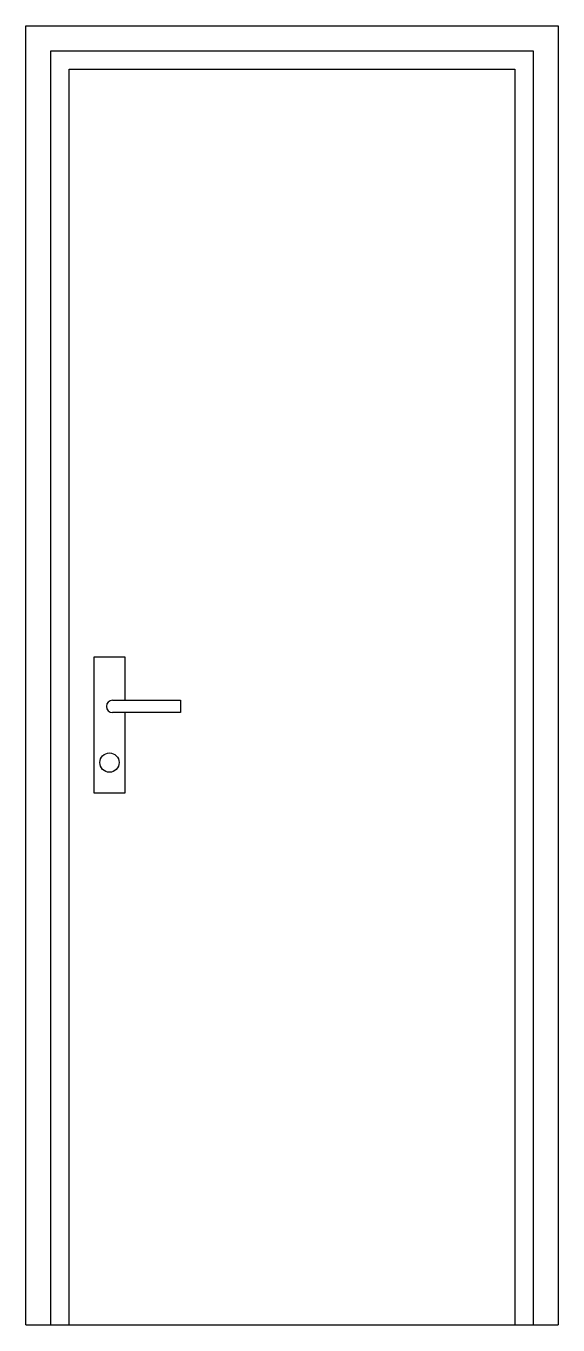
# Model space of a CAD drawing. Header units: millimetres. Extents: x -4 to 856, y 1 to 2101.
import ezdxf

# ---------------------------------------------------------------- set-up
doc = ezdxf.new("R2010")
doc.units = ezdxf.units.MM
doc.layers.add('ceco.net 279', color=7, linetype='Continuous', plot=False)

msp = doc.modelspace()

# ---------------------------------------------------------------- linework, layer by layer
at = {"layer": 'ceco.net 279', "linetype": 'ByBlock'}
for p, q in [((-3.9, 0.7), (-3.9, 2100.7)), ((-3.9, 2100.7), (856.1, 2100.7)), ((856.1, 2100.7), (856.1, 0.7)), ((36.1, 0.7), (36.1, 2060.7)), ((36.1, 2060.7), (816.1, 2060.7)), ((816.1, 2060.7), (816.1, 0.7)), ((66.1, 0.7), (66.1, 2030.7)), ((66.1, 2030.7), (786.1, 2030.7)), ((786.1, 2030.7), (786.1, 0.7)), ((106.1, 860.7), (106.1, 1080.7)), ((106.1, 1080.7), (156.1, 1080.7)), ((156.1, 1080.7), (156.1, 1010.7)), ((136.1, 1010.7), (246.1, 1010.7)), ((246.1, 1010.7), (246.1, 990.7)), ((246.1, 990.7), (136.1, 990.7)), ((156.1, 990.7), (156.1, 860.7)), ((156.1, 860.7), (106.1, 860.7)), ((-3.9, 0.7), (856.1, 0.7))]:
    msp.add_line(p, q, dxfattribs=at)
at = {"layer": 'ceco.net 279'}
msp.add_circle((131.1, 909.9), 15.6, dxfattribs=at)
at = {"layer": 'ceco.net 279', "linetype": 'ByBlock'}
msp.add_arc((136.1, 1000.7), 10, 90, 270, dxfattribs=at)

doc.saveas('drawing.dxf')
